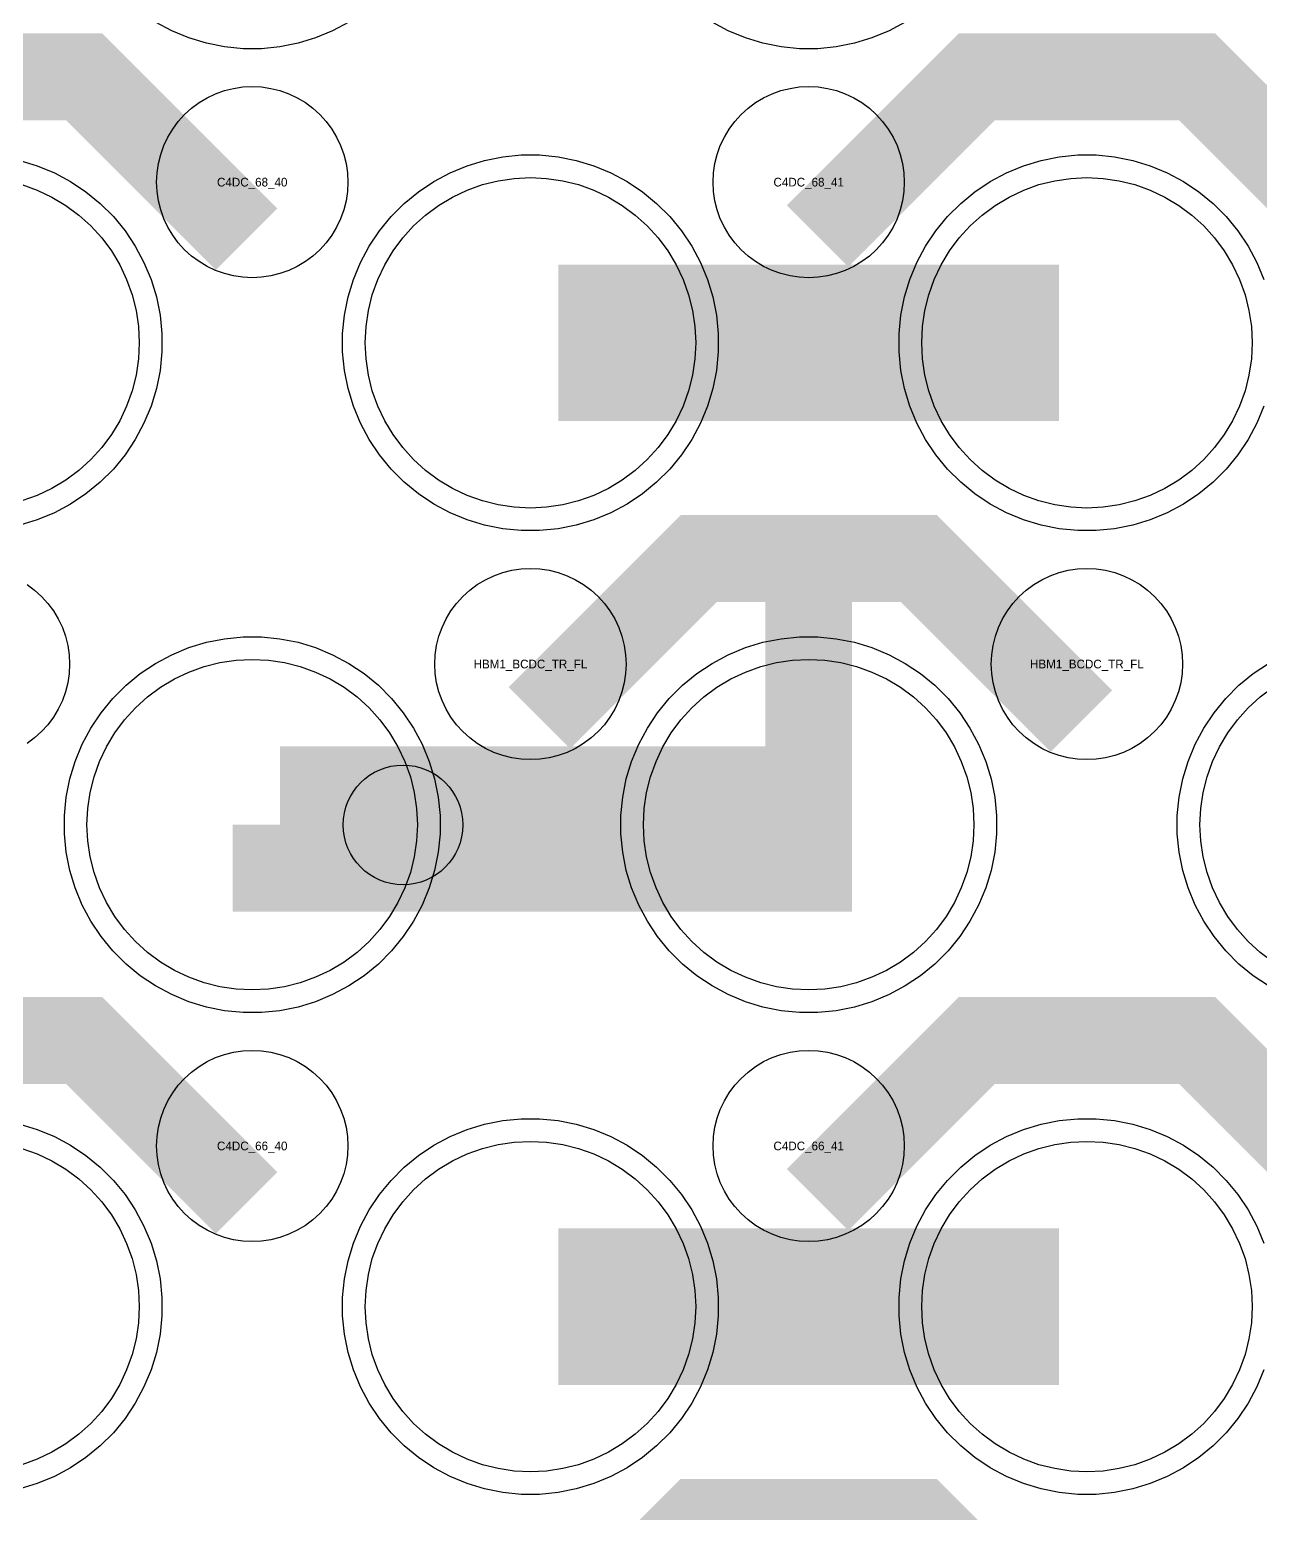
# Model space of a CAD drawing. Extents: x -11880 to 11880, y -14992 to 14992.
# Drawn here: x 976 to 1329.9, y -5753.8 to -5327.2 of the extents above; entities that cross this region are included whole.
import ezdxf
from ezdxf.enums import TextEntityAlignment as Align

# ---------------------------------------------------------------- set-up
doc = ezdxf.new("R2010")
doc.units = 0
doc.header["$MEASUREMENT"] = 0
for name, color, linetype in [('GDS_775_DT_237', 138, 'CONTINUOUS'), ('RDL1_FS', 34, 'CONTINUOUS'), ('RDL_BS', 160, 'CONTINUOUS')]:
    doc.layers.add(name, color=color, linetype=linetype)

msp = doc.modelspace()

# ---------------------------------------------------------------- linework, layer by layer
at = {"layer": 'RDL1_FS'}
for points in [[(1120, -5464.719), (1115.343, -5464.49), (1110.732, -5463.806), (1106.209, -5462.674), (1101.819, -5461.102), (1097.605, -5459.11), (1093.605, -5456.712), (1089.86, -5453.934), (1086.406, -5450.804), (1083.276, -5447.35), (1080.498, -5443.605), (1078.1, -5439.605), (1076.108, -5435.391), (1074.536, -5431.001), (1073.404, -5426.478), (1072.72, -5421.867), (1072.491, -5417.21), (1072.72, -5412.553), (1073.404, -5407.942), (1074.536, -5403.419), (1076.108, -5399.029), (1078.1, -5394.815), (1080.498, -5390.815), (1083.276, -5387.07), (1086.406, -5383.616), (1089.86, -5380.486), (1093.605, -5377.708), (1097.605, -5375.31), (1101.819, -5373.318), (1106.209, -5371.746), (1110.732, -5370.614), (1115.343, -5369.93), (1120, -5369.701), (1124.657, -5369.93), (1129.268, -5370.614), (1133.791, -5371.746), (1138.181, -5373.318), (1142.395, -5375.31), (1146.395, -5377.708), (1150.14, -5380.486), (1153.594, -5383.616), (1156.724, -5387.07), (1159.502, -5390.815), (1161.9, -5394.815), (1163.892, -5399.029), (1165.464, -5403.419), (1166.596, -5407.942), (1167.28, -5412.553), (1167.509, -5417.21), (1167.28, -5421.867), (1166.596, -5426.478), (1165.464, -5431.001), (1163.892, -5435.391), (1161.9, -5439.605), (1159.502, -5443.605), (1156.724, -5447.35), (1153.594, -5450.804), (1150.14, -5453.934), (1146.395, -5456.712), (1142.395, -5459.11), (1138.181, -5461.102), (1133.791, -5462.674), (1129.268, -5463.806), (1124.657, -5464.49)], [(1280, -5464.719), (1275.343, -5464.49), (1270.732, -5463.806), (1266.209, -5462.674), (1261.819, -5461.102), (1257.605, -5459.11), (1253.605, -5456.712), (1249.86, -5453.934), (1246.406, -5450.804), (1243.276, -5447.35), (1240.498, -5443.605), (1238.1, -5439.605), (1236.108, -5435.391), (1234.536, -5431.001), (1233.404, -5426.478), (1232.72, -5421.867), (1232.491, -5417.21), (1232.72, -5412.553), (1233.404, -5407.942), (1234.536, -5403.419), (1236.108, -5399.029), (1238.1, -5394.815), (1240.498, -5390.815), (1243.276, -5387.07), (1246.406, -5383.616), (1249.86, -5380.486), (1253.605, -5377.708), (1257.605, -5375.31), (1261.819, -5373.318), (1266.209, -5371.746), (1270.732, -5370.614), (1275.343, -5369.93), (1280, -5369.701), (1284.657, -5369.93), (1289.268, -5370.614), (1293.791, -5371.746), (1298.181, -5373.318), (1302.395, -5375.31), (1306.395, -5377.708), (1310.14, -5380.486), (1313.594, -5383.616), (1316.724, -5387.07), (1319.502, -5390.815), (1321.9, -5394.815), (1323.892, -5399.029), (1325.464, -5403.419), (1326.596, -5407.942), (1327.28, -5412.553), (1327.509, -5417.21), (1327.28, -5421.867), (1326.596, -5426.478), (1325.464, -5431.001), (1323.892, -5435.391), (1321.9, -5439.605), (1319.502, -5443.605), (1316.724, -5447.35), (1313.594, -5450.804), (1310.14, -5453.934), (1306.395, -5456.712), (1302.395, -5459.11), (1298.181, -5461.102), (1293.791, -5462.674), (1289.268, -5463.806), (1284.657, -5464.49)], [(1040, -5603.279), (1035.343, -5603.05), (1030.732, -5602.366), (1026.209, -5601.234), (1021.819, -5599.662), (1017.605, -5597.67), (1013.605, -5595.272), (1009.86, -5592.494), (1006.406, -5589.364), (1003.276, -5585.91), (1000.498, -5582.165), (998.1, -5578.165), (996.108, -5573.951), (994.536, -5569.561), (993.404, -5565.038), (992.72, -5560.427), (992.491, -5555.77), (992.72, -5551.113), (993.404, -5546.502), (994.536, -5541.979), (996.108, -5537.589), (998.1, -5533.375), (1000.498, -5529.375), (1003.276, -5525.63), (1006.406, -5522.176), (1009.86, -5519.046), (1013.605, -5516.268), (1017.605, -5513.87), (1021.819, -5511.878), (1026.209, -5510.306), (1030.732, -5509.174), (1035.343, -5508.49), (1040, -5508.261), (1044.657, -5508.49), (1049.268, -5509.174), (1053.791, -5510.306), (1058.181, -5511.878), (1062.395, -5513.87), (1066.395, -5516.268), (1070.14, -5519.046), (1073.594, -5522.176), (1076.724, -5525.63), (1079.502, -5529.375), (1081.9, -5533.375), (1083.892, -5537.589), (1085.464, -5541.979), (1086.596, -5546.502), (1087.28, -5551.113), (1087.509, -5555.77), (1087.28, -5560.427), (1086.596, -5565.038), (1085.464, -5569.561), (1083.892, -5573.951), (1081.9, -5578.165), (1079.502, -5582.165), (1076.724, -5585.91), (1073.594, -5589.364), (1070.14, -5592.494), (1066.395, -5595.272), (1062.395, -5597.67), (1058.181, -5599.662), (1053.791, -5601.234), (1049.268, -5602.366), (1044.657, -5603.05)], [(1200, -5603.279), (1195.343, -5603.05), (1190.732, -5602.366), (1186.209, -5601.234), (1181.819, -5599.662), (1177.605, -5597.67), (1173.605, -5595.272), (1169.86, -5592.494), (1166.406, -5589.364), (1163.276, -5585.91), (1160.498, -5582.165), (1158.1, -5578.165), (1156.108, -5573.951), (1154.536, -5569.561), (1153.404, -5565.038), (1152.72, -5560.427), (1152.491, -5555.77), (1152.72, -5551.113), (1153.404, -5546.502), (1154.536, -5541.979), (1156.108, -5537.589), (1158.1, -5533.375), (1160.498, -5529.375), (1163.276, -5525.63), (1166.406, -5522.176), (1169.86, -5519.046), (1173.605, -5516.268), (1177.605, -5513.87), (1181.819, -5511.878), (1186.209, -5510.306), (1190.732, -5509.174), (1195.343, -5508.49), (1200, -5508.261), (1204.657, -5508.49), (1209.268, -5509.174), (1213.791, -5510.306), (1218.181, -5511.878), (1222.395, -5513.87), (1226.395, -5516.268), (1230.14, -5519.046), (1233.594, -5522.176), (1236.724, -5525.63), (1239.502, -5529.375), (1241.9, -5533.375), (1243.892, -5537.589), (1245.464, -5541.979), (1246.596, -5546.502), (1247.28, -5551.113), (1247.509, -5555.77), (1247.28, -5560.427), (1246.596, -5565.038), (1245.464, -5569.561), (1243.892, -5573.951), (1241.9, -5578.165), (1239.502, -5582.165), (1236.724, -5585.91), (1233.594, -5589.364), (1230.14, -5592.494), (1226.395, -5595.272), (1222.395, -5597.67), (1218.181, -5599.662), (1213.791, -5601.234), (1209.268, -5602.366), (1204.657, -5603.05)], [(1120, -5741.844), (1115.343, -5741.615), (1110.732, -5740.931), (1106.209, -5739.799), (1101.819, -5738.227), (1097.605, -5736.235), (1093.605, -5733.837), (1089.86, -5731.059), (1086.406, -5727.929), (1083.276, -5724.475), (1080.498, -5720.73), (1078.1, -5716.73), (1076.108, -5712.516), (1074.536, -5708.126), (1073.404, -5703.603), (1072.72, -5698.992), (1072.491, -5694.335), (1072.72, -5689.678), (1073.404, -5685.067), (1074.536, -5680.544), (1076.108, -5676.154), (1078.1, -5671.94), (1080.498, -5667.94), (1083.276, -5664.195), (1086.406, -5660.741), (1089.86, -5657.611), (1093.605, -5654.833), (1097.605, -5652.435), (1101.819, -5650.443), (1106.209, -5648.871), (1110.732, -5647.739), (1115.343, -5647.055), (1120, -5646.826), (1124.657, -5647.055), (1129.268, -5647.739), (1133.791, -5648.871), (1138.181, -5650.443), (1142.395, -5652.435), (1146.395, -5654.833), (1150.14, -5657.611), (1153.594, -5660.741), (1156.724, -5664.195), (1159.502, -5667.94), (1161.9, -5671.94), (1163.892, -5676.154), (1165.464, -5680.544), (1166.596, -5685.067), (1167.28, -5689.678), (1167.509, -5694.335), (1167.28, -5698.992), (1166.596, -5703.603), (1165.464, -5708.126), (1163.892, -5712.516), (1161.9, -5716.73), (1159.502, -5720.73), (1156.724, -5724.475), (1153.594, -5727.929), (1150.14, -5731.059), (1146.395, -5733.837), (1142.395, -5736.235), (1138.181, -5738.227), (1133.791, -5739.799), (1129.268, -5740.931), (1124.657, -5741.615)], [(1280, -5741.844), (1275.343, -5741.615), (1270.732, -5740.931), (1266.209, -5739.799), (1261.819, -5738.227), (1257.605, -5736.235), (1253.605, -5733.837), (1249.86, -5731.059), (1246.406, -5727.929), (1243.276, -5724.475), (1240.498, -5720.73), (1238.1, -5716.73), (1236.108, -5712.516), (1234.536, -5708.126), (1233.404, -5703.603), (1232.72, -5698.992), (1232.491, -5694.335), (1232.72, -5689.678), (1233.404, -5685.067), (1234.536, -5680.544), (1236.108, -5676.154), (1238.1, -5671.94), (1240.498, -5667.94), (1243.276, -5664.195), (1246.406, -5660.741), (1249.86, -5657.611), (1253.605, -5654.833), (1257.605, -5652.435), (1261.819, -5650.443), (1266.209, -5648.871), (1270.732, -5647.739), (1275.343, -5647.055), (1280, -5646.826), (1284.657, -5647.055), (1289.268, -5647.739), (1293.791, -5648.871), (1298.181, -5650.443), (1302.395, -5652.435), (1306.395, -5654.833), (1310.14, -5657.611), (1313.594, -5660.741), (1316.724, -5664.195), (1319.502, -5667.94), (1321.9, -5671.94), (1323.892, -5676.154), (1325.464, -5680.544), (1326.596, -5685.067), (1327.28, -5689.678), (1327.509, -5694.335), (1327.28, -5698.992), (1326.596, -5703.603), (1325.464, -5708.126), (1323.892, -5712.516), (1321.9, -5716.73), (1319.502, -5720.73), (1316.724, -5724.475), (1313.594, -5727.929), (1310.14, -5731.059), (1306.395, -5733.837), (1302.395, -5736.235), (1298.181, -5738.227), (1293.791, -5739.799), (1289.268, -5740.931), (1284.657, -5741.615)]]:
    msp.add_lwpolyline(points, close=True, dxfattribs=at)
for points in [[(973.791, -5371.746), (978.181, -5373.318), (982.395, -5375.31), (986.395, -5377.708), (990.14, -5380.486), (993.594, -5383.616), (996.724, -5387.07), (999.502, -5390.815), (1001.9, -5394.815), (1003.892, -5399.029), (1005.464, -5403.419), (1006.596, -5407.942), (1007.28, -5412.553), (1007.509, -5417.21), (1007.28, -5421.867), (1006.596, -5426.478), (1005.464, -5431.001), (1003.892, -5435.391), (1001.9, -5439.605), (999.502, -5443.605), (996.724, -5447.35), (993.594, -5450.804), (990.14, -5453.934), (986.395, -5456.712), (982.395, -5459.11), (978.181, -5461.102), (973.791, -5462.674)], [(973.791, -5648.871), (978.181, -5650.443), (982.395, -5652.435), (986.395, -5654.833), (990.14, -5657.611), (993.594, -5660.741), (996.724, -5664.195), (999.502, -5667.94), (1001.9, -5671.94), (1003.892, -5676.154), (1005.464, -5680.544), (1006.596, -5685.067), (1007.28, -5689.678), (1007.509, -5694.335), (1007.28, -5698.992), (1006.596, -5703.603), (1005.464, -5708.126), (1003.892, -5712.516), (1001.9, -5716.73), (999.502, -5720.73), (996.724, -5724.475), (993.594, -5727.929), (990.14, -5731.059), (986.395, -5733.837), (982.395, -5736.235), (978.181, -5738.227), (973.791, -5739.799)]]:
    msp.add_lwpolyline(points, dxfattribs=at)
for points in [[(1128.002, -5417.21, 45, 45, 0), (1200.002, -5417.21, 45, 45, 0)], [(1200.002, -5417.21, 45, 45, 0), (1272.002, -5417.21, 45, 45, 0)], [(1048.002, -5555.77, 45, 45, 0), (1120.002, -5555.77, 45, 45, 0)], [(1120.002, -5555.77, 45, 45, 0), (1192.002, -5555.77, 45, 45, 0)], [(1128.002, -5694.335, 45, 45, 0), (1200.002, -5694.335, 45, 45, 0)], [(1200.002, -5694.335, 45, 45, 0), (1272.002, -5694.335, 45, 45, 0)]]:
    msp.add_lwpolyline(points, format="xyseb", dxfattribs=at)
at = {"layer": 'RDL1_FS', "color": 241, "true_color": 0xf7abae}
msp.add_lwpolyline([(1333.605, -5595.272), (1329.86, -5592.494), (1326.406, -5589.364), (1323.276, -5585.91), (1320.498, -5582.165), (1318.1, -5578.165), (1316.108, -5573.951), (1314.536, -5569.561), (1313.404, -5565.038), (1312.72, -5560.427), (1312.491, -5555.77), (1312.72, -5551.113), (1313.404, -5546.502), (1314.536, -5541.979), (1316.108, -5537.589), (1318.1, -5533.375), (1320.498, -5529.375), (1323.276, -5525.63), (1326.406, -5522.176), (1329.86, -5519.046), (1333.605, -5516.268)], dxfattribs=at)
at = {"layer": 'RDL1_FS'}
msp.add_circle((1083.36, -5555.832), 17.2, dxfattribs=at)
at = {"layer": 'RDL_BS'}
for points in [[(1067.777, -5325.028), (1063.115, -5327.52), (1058.205, -5329.551), (1053.165, -5331.082), (1047.938, -5332.128), (1042.644, -5332.645), (1037.356, -5332.645), (1032.062, -5332.128), (1026.835, -5331.082), (1021.795, -5329.551), (1016.885, -5327.52), (1012.223, -5325.028)], [(1227.777, -5325.028), (1223.115, -5327.52), (1218.205, -5329.551), (1213.165, -5331.082), (1207.938, -5332.128), (1202.644, -5332.645), (1197.356, -5332.645), (1192.062, -5332.128), (1186.835, -5331.082), (1181.795, -5329.551), (1176.885, -5327.52), (1172.223, -5325.028)], [(973.165, -5364.773), (978.205, -5366.304), (983.115, -5368.335), (987.777, -5370.827), (992.191, -5373.774), (996.292, -5377.136), (1000.074, -5380.918), (1003.436, -5385.019), (1006.383, -5389.433), (1008.875, -5394.095), (1010.906, -5399.005), (1012.437, -5404.045), (1013.483, -5409.272), (1014, -5414.566), (1014, -5419.854), (1013.483, -5425.148), (1012.437, -5430.375), (1010.906, -5435.415), (1008.875, -5440.325), (1006.383, -5444.987), (1003.436, -5449.401), (1000.074, -5453.502), (996.292, -5457.284), (992.191, -5460.646), (987.777, -5463.593), (983.115, -5466.085), (978.205, -5468.116), (973.165, -5469.647)], [(1330.906, -5435.415), (1328.875, -5440.325), (1326.383, -5444.987), (1323.436, -5449.401), (1320.074, -5453.502), (1316.292, -5457.284), (1312.191, -5460.646), (1307.777, -5463.593), (1303.115, -5466.085), (1298.205, -5468.116), (1293.165, -5469.647), (1287.938, -5470.693), (1282.644, -5471.21), (1277.356, -5471.21), (1272.062, -5470.693), (1266.835, -5469.647), (1261.795, -5468.116), (1256.885, -5466.085), (1252.223, -5463.593), (1247.809, -5460.646), (1243.708, -5457.284), (1239.926, -5453.502), (1236.564, -5449.401), (1233.617, -5444.987), (1231.125, -5440.325), (1229.094, -5435.415), (1227.563, -5430.375), (1226.517, -5425.148), (1226, -5419.854), (1226, -5414.566), (1226.517, -5409.272), (1227.563, -5404.045), (1229.094, -5399.005), (1231.125, -5394.095), (1233.617, -5389.433), (1236.564, -5385.019), (1239.926, -5380.918), (1243.708, -5377.136), (1247.809, -5373.774), (1252.223, -5370.827), (1256.885, -5368.335), (1261.795, -5366.304), (1266.835, -5364.773), (1272.062, -5363.727), (1277.356, -5363.21), (1282.644, -5363.21), (1287.938, -5363.727), (1293.165, -5364.773), (1298.205, -5366.304), (1303.115, -5368.335), (1307.777, -5370.827), (1312.191, -5373.774), (1316.292, -5377.136), (1320.074, -5380.918), (1323.436, -5385.019), (1326.383, -5389.433), (1328.875, -5394.095), (1330.906, -5399.005)], [(975.28, -5486.725), (977.443, -5488.328), (979.442, -5490.14), (981.254, -5492.139), (982.857, -5494.302), (984.25, -5496.626), (985.402, -5499.063), (986.309, -5501.598), (986.966, -5504.217), (987.362, -5506.889), (987.494, -5509.582), (987.362, -5512.275), (986.966, -5514.947), (986.309, -5517.566), (985.402, -5520.101), (984.25, -5522.538), (982.857, -5524.862), (981.254, -5527.025), (979.442, -5529.024), (977.443, -5530.836), (975.28, -5532.439)], [(973.165, -5641.898), (978.205, -5643.429), (983.115, -5645.46), (987.777, -5647.952), (992.191, -5650.899), (996.292, -5654.261), (1000.074, -5658.043), (1003.436, -5662.144), (1006.383, -5666.558), (1008.875, -5671.22), (1010.906, -5676.13), (1012.437, -5681.17), (1013.483, -5686.397), (1014, -5691.691), (1014, -5696.979), (1013.483, -5702.273), (1012.437, -5707.5), (1010.906, -5712.54), (1008.875, -5717.45), (1006.383, -5722.112), (1003.436, -5726.526), (1000.074, -5730.627), (996.292, -5734.409), (992.191, -5737.771), (987.777, -5740.718), (983.115, -5743.21), (978.205, -5745.241), (973.165, -5746.772)], [(1330.906, -5712.54), (1328.875, -5717.45), (1326.383, -5722.112), (1323.436, -5726.526), (1320.074, -5730.627), (1316.292, -5734.409), (1312.191, -5737.771), (1307.777, -5740.718), (1303.115, -5743.21), (1298.205, -5745.241), (1293.165, -5746.772), (1287.938, -5747.818), (1282.644, -5748.335), (1277.356, -5748.335), (1272.062, -5747.818), (1266.835, -5746.772), (1261.795, -5745.241), (1256.885, -5743.21), (1252.223, -5740.718), (1247.809, -5737.771), (1243.708, -5734.409), (1239.926, -5730.627), (1236.564, -5726.526), (1233.617, -5722.112), (1231.125, -5717.45), (1229.094, -5712.54), (1227.563, -5707.5), (1226.517, -5702.273), (1226, -5696.979), (1226, -5691.691), (1226.517, -5686.397), (1227.563, -5681.17), (1229.094, -5676.13), (1231.125, -5671.22), (1233.617, -5666.558), (1236.564, -5662.144), (1239.926, -5658.043), (1243.708, -5654.261), (1247.809, -5650.899), (1252.223, -5647.952), (1256.885, -5645.46), (1261.795, -5643.429), (1266.835, -5641.898), (1272.062, -5640.852), (1277.356, -5640.335), (1282.644, -5640.335), (1287.938, -5640.852), (1293.165, -5641.898), (1298.205, -5643.429), (1303.115, -5645.46), (1307.777, -5647.952), (1312.191, -5650.899), (1316.292, -5654.261), (1320.074, -5658.043), (1323.436, -5662.144), (1326.383, -5666.558), (1328.875, -5671.22), (1330.906, -5676.13)]]:
    msp.add_lwpolyline(points, dxfattribs=at)
for points in [[(1038.401, -5387.423, 25, 25, 0), (991.687, -5340.709, 25, 25, 0), (961.929, -5340.709, 25, 25, 0)], [(1202.562, -5386.524, 25, 25, 0), (1248.377, -5340.709, 25, 25, 0), (1281.93, -5340.709, 25, 25, 0)], [(1358.401, -5387.423, 25, 25, 0), (1311.687, -5340.709, 25, 25, 0), (1281.929, -5340.709, 25, 25, 0)], [(1200, -5580.77, 25, 25, 0), (1200, -5466.769, 25, 25, 0)], [(1122.562, -5525.084, 25, 25, 0), (1168.377, -5479.269, 25, 25, 0), (1201.93, -5479.269, 25, 25, 0)], [(1278.401, -5525.983, 25, 25, 0), (1231.687, -5479.269, 25, 25, 0), (1201.929, -5479.269, 25, 25, 0)], [(1034.397, -5568.27, 25, 25, 0), (1212.5, -5568.27, 25, 25, 0)], [(1038.401, -5664.548, 25, 25, 0), (991.687, -5617.834, 25, 25, 0), (961.929, -5617.834, 25, 25, 0)], [(1202.562, -5663.649, 25, 25, 0), (1248.377, -5617.834, 25, 25, 0), (1281.93, -5617.834, 25, 25, 0)], [(1358.401, -5664.548, 25, 25, 0), (1311.687, -5617.834, 25, 25, 0), (1281.929, -5617.834, 25, 25, 0)], [(1200, -5857.9, 25, 25, 0), (1200, -5743.899, 25, 25, 0)], [(1122.562, -5802.214, 25, 25, 0), (1168.377, -5756.399, 25, 25, 0), (1201.93, -5756.399, 25, 25, 0)], [(1278.401, -5803.113, 25, 25, 0), (1231.687, -5756.399, 25, 25, 0), (1201.929, -5756.399, 25, 25, 0)]]:
    msp.add_lwpolyline(points, format="xyseb", dxfattribs=at)
for points in [[(1040, -5398.516), (1037.307, -5398.384), (1034.635, -5397.988), (1032.016, -5397.331), (1029.481, -5396.424), (1027.044, -5395.272), (1024.72, -5393.879), (1022.557, -5392.276), (1020.558, -5390.464), (1018.746, -5388.465), (1017.143, -5386.302), (1015.75, -5383.978), (1014.598, -5381.541), (1013.691, -5379.006), (1013.034, -5376.387), (1012.638, -5373.715), (1012.506, -5371.022), (1012.638, -5368.329), (1013.034, -5365.657), (1013.691, -5363.038), (1014.598, -5360.503), (1015.75, -5358.066), (1017.143, -5355.742), (1018.746, -5353.579), (1020.558, -5351.58), (1022.557, -5349.768), (1024.72, -5348.165), (1027.044, -5346.772), (1029.481, -5345.62), (1032.016, -5344.713), (1034.635, -5344.056), (1037.307, -5343.66), (1040, -5343.528), (1042.693, -5343.66), (1045.365, -5344.056), (1047.984, -5344.713), (1050.519, -5345.62), (1052.956, -5346.772), (1055.28, -5348.165), (1057.443, -5349.768), (1059.442, -5351.58), (1061.254, -5353.579), (1062.857, -5355.742), (1064.25, -5358.066), (1065.402, -5360.503), (1066.309, -5363.038), (1066.966, -5365.657), (1067.362, -5368.329), (1067.494, -5371.022), (1067.362, -5373.715), (1066.966, -5376.387), (1066.309, -5379.006), (1065.402, -5381.541), (1064.25, -5383.978), (1062.857, -5386.302), (1061.254, -5388.465), (1059.442, -5390.464), (1057.443, -5392.276), (1055.28, -5393.879), (1052.956, -5395.272), (1050.519, -5396.424), (1047.984, -5397.331), (1045.365, -5397.988), (1042.693, -5398.384)], [(1200, -5398.516), (1197.307, -5398.384), (1194.635, -5397.988), (1192.016, -5397.331), (1189.481, -5396.424), (1187.044, -5395.272), (1184.72, -5393.879), (1182.557, -5392.276), (1180.558, -5390.464), (1178.746, -5388.465), (1177.143, -5386.302), (1175.75, -5383.978), (1174.598, -5381.541), (1173.691, -5379.006), (1173.034, -5376.387), (1172.638, -5373.715), (1172.506, -5371.022), (1172.638, -5368.329), (1173.034, -5365.657), (1173.691, -5363.038), (1174.598, -5360.503), (1175.75, -5358.066), (1177.143, -5355.742), (1178.746, -5353.579), (1180.558, -5351.58), (1182.557, -5349.768), (1184.72, -5348.165), (1187.044, -5346.772), (1189.481, -5345.62), (1192.016, -5344.713), (1194.635, -5344.056), (1197.307, -5343.66), (1200, -5343.528), (1202.693, -5343.66), (1205.365, -5344.056), (1207.984, -5344.713), (1210.519, -5345.62), (1212.956, -5346.772), (1215.28, -5348.165), (1217.443, -5349.768), (1219.442, -5351.58), (1221.254, -5353.579), (1222.857, -5355.742), (1224.25, -5358.066), (1225.402, -5360.503), (1226.309, -5363.038), (1226.966, -5365.657), (1227.362, -5368.329), (1227.494, -5371.022), (1227.362, -5373.715), (1226.966, -5376.387), (1226.309, -5379.006), (1225.402, -5381.541), (1224.25, -5383.978), (1222.857, -5386.302), (1221.254, -5388.465), (1219.442, -5390.464), (1217.443, -5392.276), (1215.28, -5393.879), (1212.956, -5395.272), (1210.519, -5396.424), (1207.984, -5397.331), (1205.365, -5397.988), (1202.693, -5398.384)], [(1117.356, -5471.21), (1112.062, -5470.693), (1106.835, -5469.647), (1101.795, -5468.116), (1096.885, -5466.085), (1092.223, -5463.593), (1087.809, -5460.646), (1083.708, -5457.284), (1079.926, -5453.502), (1076.564, -5449.401), (1073.617, -5444.987), (1071.125, -5440.325), (1069.094, -5435.415), (1067.563, -5430.375), (1066.517, -5425.148), (1066, -5419.854), (1066, -5414.566), (1066.517, -5409.272), (1067.563, -5404.045), (1069.094, -5399.005), (1071.125, -5394.095), (1073.617, -5389.433), (1076.564, -5385.019), (1079.926, -5380.918), (1083.708, -5377.136), (1087.809, -5373.774), (1092.223, -5370.827), (1096.885, -5368.335), (1101.795, -5366.304), (1106.835, -5364.773), (1112.062, -5363.727), (1117.356, -5363.21), (1122.644, -5363.21), (1127.938, -5363.727), (1133.165, -5364.773), (1138.205, -5366.304), (1143.115, -5368.335), (1147.777, -5370.827), (1152.191, -5373.774), (1156.292, -5377.136), (1160.074, -5380.918), (1163.436, -5385.019), (1166.383, -5389.433), (1168.875, -5394.095), (1170.906, -5399.005), (1172.437, -5404.045), (1173.483, -5409.272), (1174, -5414.566), (1174, -5419.854), (1173.483, -5425.148), (1172.437, -5430.375), (1170.906, -5435.415), (1168.875, -5440.325), (1166.383, -5444.987), (1163.436, -5449.401), (1160.074, -5453.502), (1156.292, -5457.284), (1152.191, -5460.646), (1147.777, -5463.593), (1143.115, -5466.085), (1138.205, -5468.116), (1133.165, -5469.647), (1127.938, -5470.693), (1122.644, -5471.21)], [(1120, -5537.076), (1117.307, -5536.944), (1114.635, -5536.548), (1112.016, -5535.891), (1109.481, -5534.984), (1107.044, -5533.832), (1104.72, -5532.439), (1102.557, -5530.836), (1100.558, -5529.024), (1098.746, -5527.025), (1097.143, -5524.862), (1095.75, -5522.538), (1094.598, -5520.101), (1093.691, -5517.566), (1093.034, -5514.947), (1092.638, -5512.275), (1092.506, -5509.582), (1092.638, -5506.889), (1093.034, -5504.217), (1093.691, -5501.598), (1094.598, -5499.063), (1095.75, -5496.626), (1097.143, -5494.302), (1098.746, -5492.139), (1100.558, -5490.14), (1102.557, -5488.328), (1104.72, -5486.725), (1107.044, -5485.332), (1109.481, -5484.18), (1112.016, -5483.273), (1114.635, -5482.616), (1117.307, -5482.22), (1120, -5482.088), (1122.693, -5482.22), (1125.365, -5482.616), (1127.984, -5483.273), (1130.519, -5484.18), (1132.956, -5485.332), (1135.28, -5486.725), (1137.443, -5488.328), (1139.442, -5490.14), (1141.254, -5492.139), (1142.857, -5494.302), (1144.25, -5496.626), (1145.402, -5499.063), (1146.309, -5501.598), (1146.966, -5504.217), (1147.362, -5506.889), (1147.494, -5509.582), (1147.362, -5512.275), (1146.966, -5514.947), (1146.309, -5517.566), (1145.402, -5520.101), (1144.25, -5522.538), (1142.857, -5524.862), (1141.254, -5527.025), (1139.442, -5529.024), (1137.443, -5530.836), (1135.28, -5532.439), (1132.956, -5533.832), (1130.519, -5534.984), (1127.984, -5535.891), (1125.365, -5536.548), (1122.693, -5536.944)], [(1280, -5537.076), (1277.307, -5536.944), (1274.635, -5536.548), (1272.016, -5535.891), (1269.481, -5534.984), (1267.044, -5533.832), (1264.72, -5532.439), (1262.557, -5530.836), (1260.558, -5529.024), (1258.746, -5527.025), (1257.143, -5524.862), (1255.75, -5522.538), (1254.598, -5520.101), (1253.691, -5517.566), (1253.034, -5514.947), (1252.638, -5512.275), (1252.506, -5509.582), (1252.638, -5506.889), (1253.034, -5504.217), (1253.691, -5501.598), (1254.598, -5499.063), (1255.75, -5496.626), (1257.143, -5494.302), (1258.746, -5492.139), (1260.558, -5490.14), (1262.557, -5488.328), (1264.72, -5486.725), (1267.044, -5485.332), (1269.481, -5484.18), (1272.016, -5483.273), (1274.635, -5482.616), (1277.307, -5482.22), (1280, -5482.088), (1282.693, -5482.22), (1285.365, -5482.616), (1287.984, -5483.273), (1290.519, -5484.18), (1292.956, -5485.332), (1295.28, -5486.725), (1297.443, -5488.328), (1299.442, -5490.14), (1301.254, -5492.139), (1302.857, -5494.302), (1304.25, -5496.626), (1305.402, -5499.063), (1306.309, -5501.598), (1306.966, -5504.217), (1307.362, -5506.889), (1307.494, -5509.582), (1307.362, -5512.275), (1306.966, -5514.947), (1306.309, -5517.566), (1305.402, -5520.101), (1304.25, -5522.538), (1302.857, -5524.862), (1301.254, -5527.025), (1299.442, -5529.024), (1297.443, -5530.836), (1295.28, -5532.439), (1292.956, -5533.832), (1290.519, -5534.984), (1287.984, -5535.891), (1285.365, -5536.548), (1282.693, -5536.944)], [(1037.356, -5609.77), (1032.062, -5609.253), (1026.835, -5608.207), (1021.795, -5606.676), (1016.885, -5604.645), (1012.223, -5602.153), (1007.809, -5599.206), (1003.708, -5595.844), (999.926, -5592.062), (996.564, -5587.961), (993.617, -5583.547), (991.125, -5578.885), (989.094, -5573.975), (987.563, -5568.935), (986.517, -5563.708), (986, -5558.414), (986, -5553.126), (986.517, -5547.832), (987.563, -5542.605), (989.094, -5537.565), (991.125, -5532.655), (993.617, -5527.993), (996.564, -5523.579), (999.926, -5519.478), (1003.708, -5515.696), (1007.809, -5512.334), (1012.223, -5509.387), (1016.885, -5506.895), (1021.795, -5504.864), (1026.835, -5503.333), (1032.062, -5502.287), (1037.356, -5501.77), (1042.644, -5501.77), (1047.938, -5502.287), (1053.165, -5503.333), (1058.205, -5504.864), (1063.115, -5506.895), (1067.777, -5509.387), (1072.191, -5512.334), (1076.292, -5515.696), (1080.074, -5519.478), (1083.436, -5523.579), (1086.383, -5527.993), (1088.875, -5532.655), (1090.906, -5537.565), (1092.437, -5542.605), (1093.483, -5547.832), (1094, -5553.126), (1094, -5558.414), (1093.483, -5563.708), (1092.437, -5568.935), (1090.906, -5573.975), (1088.875, -5578.885), (1086.383, -5583.547), (1083.436, -5587.961), (1080.074, -5592.062), (1076.292, -5595.844), (1072.191, -5599.206), (1067.777, -5602.153), (1063.115, -5604.645), (1058.205, -5606.676), (1053.165, -5608.207), (1047.938, -5609.253), (1042.644, -5609.77)], [(1197.356, -5609.77), (1192.062, -5609.253), (1186.835, -5608.207), (1181.795, -5606.676), (1176.885, -5604.645), (1172.223, -5602.153), (1167.809, -5599.206), (1163.708, -5595.844), (1159.926, -5592.062), (1156.564, -5587.961), (1153.617, -5583.547), (1151.125, -5578.885), (1149.094, -5573.975), (1147.563, -5568.935), (1146.517, -5563.708), (1146, -5558.414), (1146, -5553.126), (1146.517, -5547.832), (1147.563, -5542.605), (1149.094, -5537.565), (1151.125, -5532.655), (1153.617, -5527.993), (1156.564, -5523.579), (1159.926, -5519.478), (1163.708, -5515.696), (1167.809, -5512.334), (1172.223, -5509.387), (1176.885, -5506.895), (1181.795, -5504.864), (1186.835, -5503.333), (1192.062, -5502.287), (1197.356, -5501.77), (1202.644, -5501.77), (1207.938, -5502.287), (1213.165, -5503.333), (1218.205, -5504.864), (1223.115, -5506.895), (1227.777, -5509.387), (1232.191, -5512.334), (1236.292, -5515.696), (1240.074, -5519.478), (1243.436, -5523.579), (1246.383, -5527.993), (1248.875, -5532.655), (1250.906, -5537.565), (1252.437, -5542.605), (1253.483, -5547.832), (1254, -5553.126), (1254, -5558.414), (1253.483, -5563.708), (1252.437, -5568.935), (1250.906, -5573.975), (1248.875, -5578.885), (1246.383, -5583.547), (1243.436, -5587.961), (1240.074, -5592.062), (1236.292, -5595.844), (1232.191, -5599.206), (1227.777, -5602.153), (1223.115, -5604.645), (1218.205, -5606.676), (1213.165, -5608.207), (1207.938, -5609.253), (1202.644, -5609.77)], [(1040, -5675.641), (1037.307, -5675.509), (1034.635, -5675.113), (1032.016, -5674.456), (1029.481, -5673.549), (1027.044, -5672.397), (1024.72, -5671.004), (1022.557, -5669.401), (1020.558, -5667.589), (1018.746, -5665.59), (1017.143, -5663.427), (1015.75, -5661.103), (1014.598, -5658.666), (1013.691, -5656.131), (1013.034, -5653.512), (1012.638, -5650.84), (1012.506, -5648.147), (1012.638, -5645.454), (1013.034, -5642.782), (1013.691, -5640.163), (1014.598, -5637.628), (1015.75, -5635.191), (1017.143, -5632.867), (1018.746, -5630.704), (1020.558, -5628.705), (1022.557, -5626.893), (1024.72, -5625.29), (1027.044, -5623.897), (1029.481, -5622.745), (1032.016, -5621.838), (1034.635, -5621.181), (1037.307, -5620.785), (1040, -5620.653), (1042.693, -5620.785), (1045.365, -5621.181), (1047.984, -5621.838), (1050.519, -5622.745), (1052.956, -5623.897), (1055.28, -5625.29), (1057.443, -5626.893), (1059.442, -5628.705), (1061.254, -5630.704), (1062.857, -5632.867), (1064.25, -5635.191), (1065.402, -5637.628), (1066.309, -5640.163), (1066.966, -5642.782), (1067.362, -5645.454), (1067.494, -5648.147), (1067.362, -5650.84), (1066.966, -5653.512), (1066.309, -5656.131), (1065.402, -5658.666), (1064.25, -5661.103), (1062.857, -5663.427), (1061.254, -5665.59), (1059.442, -5667.589), (1057.443, -5669.401), (1055.28, -5671.004), (1052.956, -5672.397), (1050.519, -5673.549), (1047.984, -5674.456), (1045.365, -5675.113), (1042.693, -5675.509)], [(1200, -5675.641), (1197.307, -5675.509), (1194.635, -5675.113), (1192.016, -5674.456), (1189.481, -5673.549), (1187.044, -5672.397), (1184.72, -5671.004), (1182.557, -5669.401), (1180.558, -5667.589), (1178.746, -5665.59), (1177.143, -5663.427), (1175.75, -5661.103), (1174.598, -5658.666), (1173.691, -5656.131), (1173.034, -5653.512), (1172.638, -5650.84), (1172.506, -5648.147), (1172.638, -5645.454), (1173.034, -5642.782), (1173.691, -5640.163), (1174.598, -5637.628), (1175.75, -5635.191), (1177.143, -5632.867), (1178.746, -5630.704), (1180.558, -5628.705), (1182.557, -5626.893), (1184.72, -5625.29), (1187.044, -5623.897), (1189.481, -5622.745), (1192.016, -5621.838), (1194.635, -5621.181), (1197.307, -5620.785), (1200, -5620.653), (1202.693, -5620.785), (1205.365, -5621.181), (1207.984, -5621.838), (1210.519, -5622.745), (1212.956, -5623.897), (1215.28, -5625.29), (1217.443, -5626.893), (1219.442, -5628.705), (1221.254, -5630.704), (1222.857, -5632.867), (1224.25, -5635.191), (1225.402, -5637.628), (1226.309, -5640.163), (1226.966, -5642.782), (1227.362, -5645.454), (1227.494, -5648.147), (1227.362, -5650.84), (1226.966, -5653.512), (1226.309, -5656.131), (1225.402, -5658.666), (1224.25, -5661.103), (1222.857, -5663.427), (1221.254, -5665.59), (1219.442, -5667.589), (1217.443, -5669.401), (1215.28, -5671.004), (1212.956, -5672.397), (1210.519, -5673.549), (1207.984, -5674.456), (1205.365, -5675.113), (1202.693, -5675.509)], [(1117.356, -5748.335), (1112.062, -5747.818), (1106.835, -5746.772), (1101.795, -5745.241), (1096.885, -5743.21), (1092.223, -5740.718), (1087.809, -5737.771), (1083.708, -5734.409), (1079.926, -5730.627), (1076.564, -5726.526), (1073.617, -5722.112), (1071.125, -5717.45), (1069.094, -5712.54), (1067.563, -5707.5), (1066.517, -5702.273), (1066, -5696.979), (1066, -5691.691), (1066.517, -5686.397), (1067.563, -5681.17), (1069.094, -5676.13), (1071.125, -5671.22), (1073.617, -5666.558), (1076.564, -5662.144), (1079.926, -5658.043), (1083.708, -5654.261), (1087.809, -5650.899), (1092.223, -5647.952), (1096.885, -5645.46), (1101.795, -5643.429), (1106.835, -5641.898), (1112.062, -5640.852), (1117.356, -5640.335), (1122.644, -5640.335), (1127.938, -5640.852), (1133.165, -5641.898), (1138.205, -5643.429), (1143.115, -5645.46), (1147.777, -5647.952), (1152.191, -5650.899), (1156.292, -5654.261), (1160.074, -5658.043), (1163.436, -5662.144), (1166.383, -5666.558), (1168.875, -5671.22), (1170.906, -5676.13), (1172.437, -5681.17), (1173.483, -5686.397), (1174, -5691.691), (1174, -5696.979), (1173.483, -5702.273), (1172.437, -5707.5), (1170.906, -5712.54), (1168.875, -5717.45), (1166.383, -5722.112), (1163.436, -5726.526), (1160.074, -5730.627), (1156.292, -5734.409), (1152.191, -5737.771), (1147.777, -5740.718), (1143.115, -5743.21), (1138.205, -5745.241), (1133.165, -5746.772), (1127.938, -5747.818), (1122.644, -5748.335)]]:
    msp.add_lwpolyline(points, close=True, dxfattribs=at)
at = {"layer": 'RDL_BS', "color": 241, "true_color": 0xf7abae}
msp.add_lwpolyline([(1332.223, -5602.153), (1327.809, -5599.206), (1323.708, -5595.844), (1319.926, -5592.062), (1316.564, -5587.961), (1313.617, -5583.547), (1311.125, -5578.885), (1309.094, -5573.975), (1307.563, -5568.935), (1306.517, -5563.708), (1306, -5558.414), (1306, -5553.126), (1306.517, -5547.832), (1307.563, -5542.605), (1309.094, -5537.565), (1311.125, -5532.655), (1313.617, -5527.993), (1316.564, -5523.579), (1319.926, -5519.478), (1323.708, -5515.696), (1327.809, -5512.334), (1332.223, -5509.387)], dxfattribs=at)

# ---------------------------------------------------------------- texts
at = {"layer": 'GDS_775_DT_237'}
for s, p in [('C4DC_68_40', (1040, -5371.022)), ('C4DC_68_40', (1040, -5371.022)), ('C4DC_68_41', (1200, -5371.022)), ('C4DC_68_41', (1200, -5371.022)), ('HBM1_BCDC_TR_FL', (1120, -5509.582)), ('HBM1_BCDC_TR_FL', (1120, -5509.582)), ('HBM1_BCDC_TR_FL', (1280, -5509.582)), ('HBM1_BCDC_TR_FL', (1280, -5509.582)), ('C4DC_66_40', (1040, -5648.147)), ('C4DC_66_40', (1040, -5648.147)), ('C4DC_66_41', (1200, -5648.147)), ('C4DC_66_41', (1200, -5648.147))]:
    msp.add_text(s, height=2.5, dxfattribs=at).set_placement(p, align=Align.MIDDLE_CENTER)

doc.saveas('drawing.dxf')
